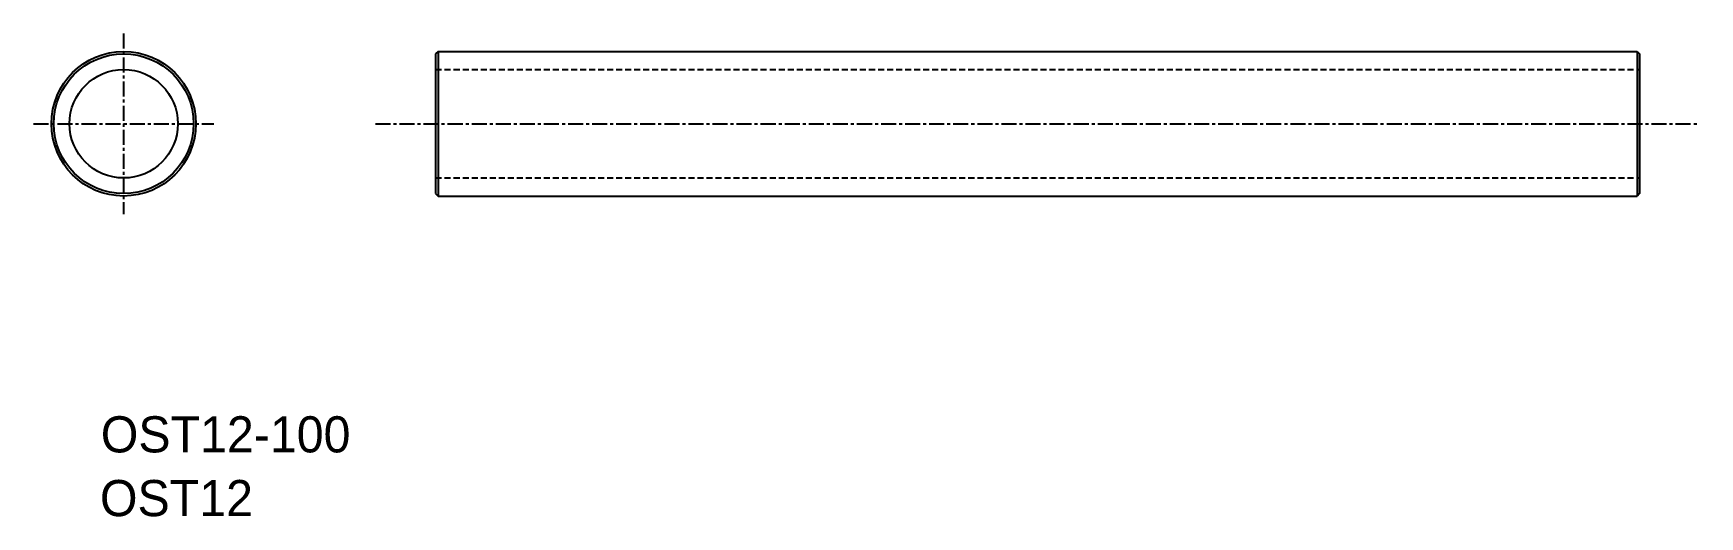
# Model space of a CAD drawing. Extents: x 4 to 142, y 58 to 98.
import ezdxf

# ---------------------------------------------------------------- set-up
doc = ezdxf.new("R2010")
doc.units = 0
doc.linetypes.add('CENTER', pattern=[2, 1.25, -0.25, 0.25, -0.25])
doc.linetypes.add('DASHED', pattern=[0.75, 0.5, -0.25])
doc.layers.get('0').update_dxf_attribs({"linetype": 'CONTINUOUS'})
doc.layers.add('CENTER', color=1, linetype='CENTER')

msp = doc.modelspace()

# ---------------------------------------------------------------- linework, layer by layer
at = {"color": 7, "linetype": 'CONTINUOUS'}
for p, q in [((37.36, 96.45), (37.16, 96.25)), ((37.16, 96.25), (37.16, 84.65)), ((37.36, 96.45), (136.96, 96.45)), ((37.36, 96.45), (37.36, 84.45)), ((136.96, 96.45), (136.96, 84.45)), ((136.96, 96.45), (137.16, 96.25)), ((137.16, 96.25), (137.16, 84.65)), ((37.16, 84.65), (37.36, 84.45)), ((37.36, 84.45), (136.96, 84.45)), ((137.16, 84.65), (136.96, 84.45))]:
    msp.add_line(p, q, dxfattribs=at)
at = {"color": 3, "linetype": 'DASHED'}
for p, q in [((37.16, 94.95), (137.16, 94.95)), ((37.16, 85.95), (137.16, 85.95))]:
    msp.add_line(p, q, dxfattribs=at)
at = {"color": 7, "linetype": 'CONTINUOUS'}
for radius in [6, 5.8, 4.5]:
    msp.add_circle((11.25, 90.45), radius, dxfattribs=at)
at = {"layer": 'CENTER', "color": 1, "linetype": 'CENTER'}
for p, q in [((11.25, 97.95), (11.25, 82.95)), ((3.75, 90.45), (18.75, 90.45)), ((32.16, 90.45), (142.16, 90.45))]:
    msp.add_line(p, q, dxfattribs=at)

# ---------------------------------------------------------------- texts
at = {"color": 7, "linetype": 'CONTINUOUS'}
for s, p in [('OST12-100', (9.35, 63.17)), ('OST12', (9.28, 57.88))]:
    msp.add_text(s, height=3, dxfattribs=at).set_placement(p)

doc.saveas('drawing.dxf')
